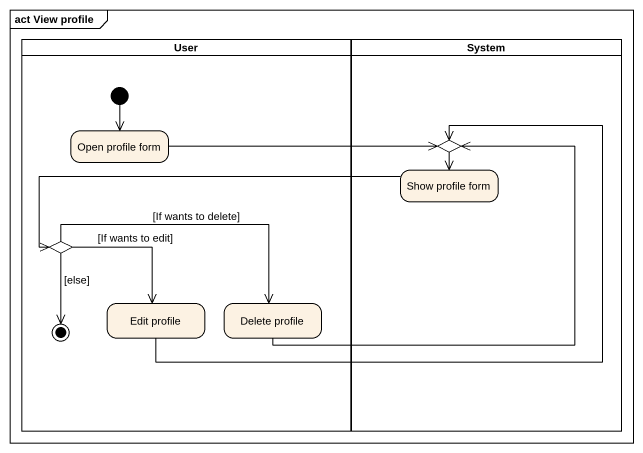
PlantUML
@startuml
mainframe act View profile
hide empty description
state User <<partition>> {
  state "Open profile form" as Open_profile_form
  state choice2 <<choice>>
  state "Edit profile" as Edit_profile
  state "Delete profile" as Delete_profile
  [*] --> Open_profile_form
  choice2 --> [*] : [else]
}
state System <<partition>> {
  state choice1 <<choice>>
  state "Show profile form" as Show_profile_form
}
Open_profile_form -right-> choice1
choice1 --> Show_profile_form
Show_profile_form -left-> choice2
choice2 --> Edit_profile : [If wants to edit]
choice2 -right-> Delete_profile : [If wants to delete]
Edit_profile -right-> choice1
Delete_profile -up-> choice1
@enduml
